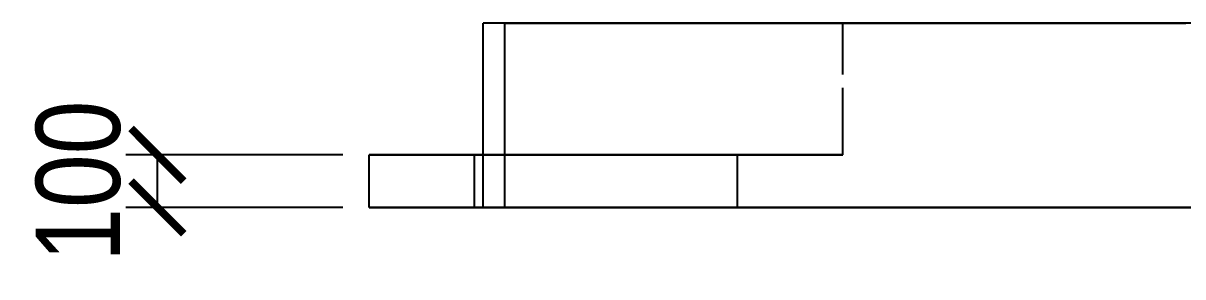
# Model space of a CAD drawing. Header units: millimetres. Extents: x -32 to 127, y -22 to 94.
# Drawn here: x 50.92 to 72.96, y -1.32 to 3.5 of the extents above; entities that cross this region are included whole.
import ezdxf

# ---------------------------------------------------------------- set-up
doc = ezdxf.new("R2010")
doc.units = ezdxf.units.MM
doc.linetypes.add('DASHED', pattern=[1.524, 1.27, -0.254])
for name, color, linetype in [('DIMS', 3, 'CONTINUOUS'), ('HIDDEN', 8, 'DASHED'), ('VISIBLE', 7, 'CONTINUOUS')]:
    doc.layers.add(name, color=color, linetype=linetype)
doc.styles.add('OpenSansCondensed-Light', font='OpenSansCondensed-Light.ttf')
doc.dimstyles.new('EZDXF', dxfattribs={"dimtxt": 0.25, "dimasz": 0.175, "dimexe": 0.375, "dimexo": 0.125, "dimgap": 0.1, "dimtad": 1, "dimlfac": 100, "dimzin": 12, "dimdsep": 46, "dimtxsty": 'OpenSansCondensed-Light', "dimblk": 'ARCHTICK', "dimcen": 2.5, "dimazin": 3, "dimtfac": 0.5, "dimtmove": 2, "dimatfit": 3})

# ---------------------------------------------------------------- blocks, each defined once
blk = doc.blocks.new('_ARCHTICK')
at = {"color": 0, "linetype": 'BYBLOCK', "const_width": 0.15}
blk.add_lwpolyline([(-0.5, -0.5), (0.5, 0.5)], dxfattribs=at)

msp = doc.modelspace()

# ---------------------------------------------------------------- linework, layer by layer
at = {"layer": 'HIDDEN'}
for points in [[(73.13289, 3.5), (72.6984, 3.5), (72.26392, 3.5), (71.82944, 3.5), (71.39496, 3.5), (70.96047, 3.5), (70.52599, 3.5), (70.09151, 3.5), (69.65703, 3.5), (69.22254, 3.5), (68.78806, 3.5), (68.35358, 3.5), (67.9191, 3.5), (67.48461, 3.5), (67.05013, 3.5), (66.61565, 3.5), (66.18117, 3.5), (65.74668, 3.5), (65.3122, 3.5), (64.87772, 3.5), (64.44324, 3.5), (64.00875, 3.5), (63.57427, 3.5), (63.13979, 3.5), (62.70531, 3.5), (62.27082, 3.5), (61.83634, 3.5), (61.40186, 3.5), (60.96738, 3.5), (60.53289, 3.5), (60.09841, 3.5), (59.66393, 3.5)], [(60.07876, 3.5), (60.18068, 3.5), (60.28261, 3.5), (60.38453, 3.5), (60.48645, 3.5), (60.58838, 3.5), (60.6903, 3.5), (60.79223, 3.5), (60.89415, 3.5), (60.99608, 3.5), (61.098, 3.5), (61.19993, 3.5), (61.30185, 3.5), (61.40377, 3.5), (61.5057, 3.5), (61.60762, 3.5), (61.70955, 3.5), (61.81147, 3.5), (61.9134, 3.5), (62.01532, 3.5), (62.11725, 3.5), (62.21917, 3.5), (62.3211, 3.5), (62.42302, 3.5), (62.52494, 3.5), (62.62687, 3.5), (62.72879, 3.5), (62.83072, 3.5), (62.93264, 3.5), (63.03457, 3.5), (63.13649, 3.5), (63.23842, 3.5), (63.34034, 3.5), (63.44226, 3.5), (63.54419, 3.5), (63.64611, 3.5), (63.74804, 3.5), (63.84996, 3.5), (63.95189, 3.5), (64.05381, 3.5), (64.15574, 3.5), (64.25766, 3.5), (64.35959, 3.5), (64.46151, 3.5), (64.56343, 3.5), (64.66536, 3.5), (64.76728, 3.5), (64.86921, 3.5), (64.97113, 3.5), (65.07306, 3.5), (65.17498, 3.5), (65.27691, 3.5), (65.37883, 3.5), (65.48075, 3.5), (65.58268, 3.5), (65.6846, 3.5), (65.78653, 3.5), (65.88845, 3.5), (65.99038, 3.5), (66.0923, 3.5), (66.19423, 3.5), (66.29615, 3.5), (66.39808, 3.5), (66.5, 3.5)], [(66.5, 3.5), (66.39808, 3.5), (66.29615, 3.5), (66.19423, 3.5), (66.0923, 3.5), (65.99038, 3.5), (65.88845, 3.5), (65.78653, 3.5), (65.6846, 3.5), (65.58268, 3.5), (65.48075, 3.5), (65.37883, 3.5), (65.27691, 3.5), (65.17498, 3.5), (65.07306, 3.5), (64.97113, 3.5), (64.86921, 3.5), (64.76728, 3.5), (64.66536, 3.5), (64.56343, 3.5), (64.46151, 3.5), (64.35959, 3.5), (64.25766, 3.5), (64.15574, 3.5), (64.05381, 3.5), (63.95189, 3.5), (63.84996, 3.5), (63.74804, 3.5), (63.64611, 3.5), (63.54419, 3.5), (63.44226, 3.5), (63.34034, 3.5), (63.23842, 3.5), (63.13649, 3.5), (63.03457, 3.5), (62.93264, 3.5), (62.83072, 3.5), (62.72879, 3.5), (62.62687, 3.5), (62.52494, 3.5), (62.42302, 3.5), (62.3211, 3.5), (62.21917, 3.5), (62.11725, 3.5), (62.01532, 3.5), (61.9134, 3.5), (61.81147, 3.5), (61.70955, 3.5), (61.60762, 3.5), (61.5057, 3.5), (61.40377, 3.5), (61.30185, 3.5), (61.19993, 3.5), (61.098, 3.5), (60.99608, 3.5), (60.89415, 3.5), (60.79223, 3.5), (60.6903, 3.5), (60.58838, 3.5), (60.48645, 3.5), (60.38453, 3.5), (60.28261, 3.5), (60.18068, 3.5), (60.07876, 3.5)], [(66.5, 1), (66.5, 3.5)], [(59.66393, 1), (59.62958, 1), (59.59523, 1), (59.56088, 1), (59.52654, 1), (59.49219, 1), (59.45784, 1), (59.42349, 1), (59.38914, 1), (59.3548, 1), (59.32045, 1), (59.2861, 1), (59.25175, 1), (59.2174, 1), (59.18306, 1), (59.14871, 1), (59.11436, 1), (59.08001, 1), (59.04566, 1), (59.01132, 1), (58.97697, 1), (58.94262, 1), (58.90827, 1), (58.87392, 1), (58.83957, 1), (58.80523, 1), (58.77088, 1), (58.73653, 1), (58.70218, 1), (58.66783, 1), (58.63349, 1), (58.59914, 1), (58.56479, 1), (58.53044, 1), (58.49609, 1), (58.46175, 1), (58.4274, 1), (58.39305, 1), (58.3587, 1), (58.32435, 1), (58.29001, 1), (58.25566, 1), (58.22131, 1), (58.18696, 1), (58.15261, 1), (58.11827, 1), (58.08392, 1), (58.04957, 1), (58.01522, 1), (57.98087, 1), (57.94652, 1), (57.91218, 1), (57.87783, 1), (57.84348, 1), (57.80913, 1), (57.77478, 1), (57.74044, 1), (57.70609, 1), (57.67174, 1), (57.63739, 1), (57.60304, 1), (57.5687, 1), (57.53435, 1), (57.5, 1)], [(64.5, 1), (64.42063, 1), (64.34127, 1), (64.2619, 1), (64.18254, 1), (64.10317, 1), (64.02381, 1), (63.94444, 1), (63.86508, 1), (63.78571, 1), (63.70635, 1), (63.62698, 1), (63.54762, 1), (63.46825, 1), (63.38889, 1), (63.30952, 1), (63.23016, 1), (63.15079, 1), (63.07143, 1), (62.99206, 1), (62.9127, 1), (62.83333, 1), (62.75397, 1), (62.6746, 1), (62.59524, 1), (62.51587, 1), (62.43651, 1), (62.35714, 1), (62.27778, 1), (62.19841, 1), (62.11905, 1), (62.03968, 1), (61.96032, 1), (61.88095, 1), (61.80159, 1), (61.72222, 1), (61.64286, 1), (61.56349, 1), (61.48413, 1), (61.40476, 1), (61.3254, 1), (61.24603, 1), (61.16667, 1), (61.0873, 1), (61.00794, 1), (60.92857, 1), (60.84921, 1), (60.76984, 1), (60.69048, 1), (60.61111, 1), (60.53175, 1), (60.45238, 1), (60.37302, 1), (60.29365, 1), (60.21429, 1), (60.13492, 1), (60.05556, 1), (59.97619, 1), (59.89683, 1), (59.81746, 1), (59.7381, 1), (59.65873, 1), (59.57937, 1), (59.5, 1)], [(59.5, 1), (59.53968, 1), (59.57937, 1), (59.61905, 1), (59.65873, 1), (59.69841, 1), (59.7381, 1), (59.77778, 1), (59.81746, 1), (59.85714, 1), (59.89683, 1), (59.93651, 1), (59.97619, 1), (60.01587, 1), (60.05556, 1), (60.09524, 1), (60.13492, 1), (60.1746, 1), (60.21429, 1), (60.25397, 1), (60.29365, 1), (60.33333, 1), (60.37302, 1), (60.4127, 1), (60.45238, 1), (60.49206, 1), (60.53175, 1), (60.57143, 1), (60.61111, 1), (60.65079, 1), (60.69048, 1), (60.73016, 1), (60.76984, 1), (60.80952, 1), (60.84921, 1), (60.88889, 1), (60.92857, 1), (60.96825, 1), (61.00794, 1), (61.04762, 1), (61.0873, 1), (61.12698, 1), (61.16667, 1), (61.20635, 1), (61.24603, 1), (61.28571, 1), (61.3254, 1), (61.36508, 1), (61.40476, 1), (61.44444, 1), (61.48413, 1), (61.52381, 1), (61.56349, 1), (61.60317, 1), (61.64286, 1), (61.68254, 1), (61.72222, 1), (61.7619, 1), (61.80159, 1), (61.84127, 1), (61.88095, 1), (61.92063, 1), (61.96032, 1), (62, 1)], [(59.5, 0), (59.5, 1)], [(59.66393, 0), (59.66393, 1)], [(59.66393, 1), (59.77244, 1), (59.88095, 1), (59.98946, 1), (60.09796, 1), (60.20647, 1), (60.31498, 1), (60.42349, 1), (60.532, 1), (60.64051, 1), (60.74902, 1), (60.85753, 1), (60.96604, 1), (61.07455, 1), (61.18306, 1), (61.29156, 1), (61.40007, 1), (61.50858, 1), (61.61709, 1), (61.7256, 1), (61.83411, 1), (61.94262, 1), (62.05113, 1), (62.15964, 1), (62.26815, 1), (62.37666, 1), (62.48516, 1), (62.59367, 1), (62.70218, 1), (62.81069, 1), (62.9192, 1), (63.02771, 1), (63.13622, 1), (63.24473, 1), (63.35324, 1), (63.46175, 1), (63.57025, 1), (63.67876, 1), (63.78727, 1), (63.89578, 1), (64.00429, 1), (64.1128, 1), (64.22131, 1), (64.32982, 1), (64.43833, 1), (64.54684, 1), (64.65535, 1), (64.76385, 1), (64.87236, 1), (64.98087, 1), (65.08938, 1), (65.19789, 1), (65.3064, 1), (65.41491, 1), (65.52342, 1), (65.63193, 1), (65.74044, 1), (65.84895, 1), (65.95745, 1), (66.06596, 1), (66.17447, 1), (66.28298, 1), (66.39149, 1), (66.5, 1)], [(66.5, 1), (66.39808, 1), (66.29615, 1), (66.19423, 1), (66.0923, 1), (65.99038, 1), (65.88845, 1), (65.78653, 1), (65.6846, 1), (65.58268, 1), (65.48075, 1), (65.37883, 1), (65.27691, 1), (65.17498, 1), (65.07306, 1), (64.97113, 1), (64.86921, 1), (64.76728, 1), (64.66536, 1), (64.56343, 1), (64.46151, 1), (64.35959, 1), (64.25766, 1), (64.15574, 1), (64.05381, 1), (63.95189, 1), (63.84996, 1), (63.74804, 1), (63.64611, 1), (63.54419, 1), (63.44226, 1), (63.34034, 1), (63.23842, 1), (63.13649, 1), (63.03457, 1), (62.93264, 1), (62.83072, 1), (62.72879, 1), (62.62687, 1), (62.52494, 1), (62.42302, 1), (62.3211, 1), (62.21917, 1), (62.11725, 1), (62.01532, 1), (61.9134, 1), (61.81147, 1), (61.70955, 1), (61.60762, 1), (61.5057, 1), (61.40377, 1), (61.30185, 1), (61.19993, 1), (61.098, 1), (60.99608, 1), (60.89415, 1), (60.79223, 1), (60.6903, 1), (60.58838, 1), (60.48645, 1), (60.38453, 1), (60.28261, 1), (60.18068, 1), (60.07876, 1)], [(62, 1), (62.03968, 1), (62.07937, 1), (62.11905, 1), (62.15873, 1), (62.19841, 1), (62.2381, 1), (62.27778, 1), (62.31746, 1), (62.35714, 1), (62.39683, 1), (62.43651, 1), (62.47619, 1), (62.51587, 1), (62.55556, 1), (62.59524, 1), (62.63492, 1), (62.6746, 1), (62.71429, 1), (62.75397, 1), (62.79365, 1), (62.83333, 1), (62.87302, 1), (62.9127, 1), (62.95238, 1), (62.99206, 1), (63.03175, 1), (63.07143, 1), (63.11111, 1), (63.15079, 1), (63.19048, 1), (63.23016, 1), (63.26984, 1), (63.30952, 1), (63.34921, 1), (63.38889, 1), (63.42857, 1), (63.46825, 1), (63.50794, 1), (63.54762, 1), (63.5873, 1), (63.62698, 1), (63.66667, 1), (63.70635, 1), (63.74603, 1), (63.78571, 1), (63.8254, 1), (63.86508, 1), (63.90476, 1), (63.94444, 1), (63.98413, 1), (64.02381, 1), (64.06349, 1), (64.10317, 1), (64.14286, 1), (64.18254, 1), (64.22222, 1), (64.2619, 1), (64.30159, 1), (64.34127, 1), (64.38095, 1), (64.42063, 1), (64.46032, 1), (64.5, 1)], [(64.5, 0), (64.5, 1)], [(59.66393, 0), (59.62958, 0), (59.59523, 0), (59.56088, 0), (59.52654, 0), (59.49219, 0), (59.45784, 0), (59.42349, 0), (59.38914, 0), (59.3548, 0), (59.32045, 0), (59.2861, 0), (59.25175, 0), (59.2174, 0), (59.18306, 0), (59.14871, 0), (59.11436, 0), (59.08001, 0), (59.04566, 0), (59.01132, 0), (58.97697, 0), (58.94262, 0), (58.90827, 0), (58.87392, 0), (58.83957, 0), (58.80523, 0), (58.77088, 0), (58.73653, 0), (58.70218, 0), (58.66783, 0), (58.63349, 0), (58.59914, 0), (58.56479, 0), (58.53044, 0), (58.49609, 0), (58.46175, 0), (58.4274, 0), (58.39305, 0), (58.3587, 0), (58.32435, 0), (58.29001, 0), (58.25566, 0), (58.22131, 0), (58.18696, 0), (58.15261, 0), (58.11827, 0), (58.08392, 0), (58.04957, 0), (58.01522, 0), (57.98087, 0), (57.94652, 0), (57.91218, 0), (57.87783, 0), (57.84348, 0), (57.80913, 0), (57.77478, 0), (57.74044, 0), (57.70609, 0), (57.67174, 0), (57.63739, 0), (57.60304, 0), (57.5687, 0), (57.53435, 0), (57.5, 0)], [(64.5, 0), (64.42063, 0), (64.34127, 0), (64.2619, 0), (64.18254, 0), (64.10317, 0), (64.02381, 0), (63.94444, 0), (63.86508, 0), (63.78571, 0), (63.70635, 0), (63.62698, 0), (63.54762, 0), (63.46825, 0), (63.38889, 0), (63.30952, 0), (63.23016, 0), (63.15079, 0), (63.07143, 0), (62.99206, 0), (62.9127, 0), (62.83333, 0), (62.75397, 0), (62.6746, 0), (62.59524, 0), (62.51587, 0), (62.43651, 0), (62.35714, 0), (62.27778, 0), (62.19841, 0), (62.11905, 0), (62.03968, 0), (61.96032, 0), (61.88095, 0), (61.80159, 0), (61.72222, 0), (61.64286, 0), (61.56349, 0), (61.48413, 0), (61.40476, 0), (61.3254, 0), (61.24603, 0), (61.16667, 0), (61.0873, 0), (61.00794, 0), (60.92857, 0), (60.84921, 0), (60.76984, 0), (60.69048, 0), (60.61111, 0), (60.53175, 0), (60.45238, 0), (60.37302, 0), (60.29365, 0), (60.21429, 0), (60.13492, 0), (60.05556, 0), (59.97619, 0), (59.89683, 0), (59.81746, 0), (59.7381, 0), (59.65873, 0), (59.57937, 0), (59.5, 0)], [(59.5, 0), (59.53968, 0), (59.57937, 0), (59.61905, 0), (59.65873, 0), (59.69841, 0), (59.7381, 0), (59.77778, 0), (59.81746, 0), (59.85714, 0), (59.89683, 0), (59.93651, 0), (59.97619, 0), (60.01587, 0), (60.05556, 0), (60.09524, 0), (60.13492, 0), (60.1746, 0), (60.21429, 0), (60.25397, 0), (60.29365, 0), (60.33333, 0), (60.37302, 0), (60.4127, 0), (60.45238, 0), (60.49206, 0), (60.53175, 0), (60.57143, 0), (60.61111, 0), (60.65079, 0), (60.69048, 0), (60.73016, 0), (60.76984, 0), (60.80952, 0), (60.84921, 0), (60.88889, 0), (60.92857, 0), (60.96825, 0), (61.00794, 0), (61.04762, 0), (61.0873, 0), (61.12698, 0), (61.16667, 0), (61.20635, 0), (61.24603, 0), (61.28571, 0), (61.3254, 0), (61.36508, 0), (61.40476, 0), (61.44444, 0), (61.48413, 0), (61.52381, 0), (61.56349, 0), (61.60317, 0), (61.64286, 0), (61.68254, 0), (61.72222, 0), (61.7619, 0), (61.80159, 0), (61.84127, 0), (61.88095, 0), (61.92063, 0), (61.96032, 0), (62, 0)], [(73.25441, 0), (72.57489, 0), (71.89537, 0), (71.21584, 0), (70.53632, 0), (69.85679, 0), (69.17727, 0), (68.49774, 0), (67.81822, 0), (67.1387, 0), (66.45917, 0), (65.77965, 0), (65.10012, 0), (64.4206, 0), (63.74107, 0), (63.06155, 0), (62.38203, 0), (61.7025, 0), (61.02298, 0), (60.34345, 0), (59.66393, 0)], [(62, 0), (62.03968, 0), (62.07937, 0), (62.11905, 0), (62.15873, 0), (62.19841, 0), (62.2381, 0), (62.27778, 0), (62.31746, 0), (62.35714, 0), (62.39683, 0), (62.43651, 0), (62.47619, 0), (62.51587, 0), (62.55556, 0), (62.59524, 0), (62.63492, 0), (62.6746, 0), (62.71429, 0), (62.75397, 0), (62.79365, 0), (62.83333, 0), (62.87302, 0), (62.9127, 0), (62.95238, 0), (62.99206, 0), (63.03175, 0), (63.07143, 0), (63.11111, 0), (63.15079, 0), (63.19048, 0), (63.23016, 0), (63.26984, 0), (63.30952, 0), (63.34921, 0), (63.38889, 0), (63.42857, 0), (63.46825, 0), (63.50794, 0), (63.54762, 0), (63.5873, 0), (63.62698, 0), (63.66667, 0), (63.70635, 0), (63.74603, 0), (63.78571, 0), (63.8254, 0), (63.86508, 0), (63.90476, 0), (63.94444, 0), (63.98413, 0), (64.02381, 0), (64.06349, 0), (64.10317, 0), (64.14286, 0), (64.18254, 0), (64.22222, 0), (64.2619, 0), (64.30159, 0), (64.34127, 0), (64.38095, 0), (64.42063, 0), (64.46032, 0), (64.5, 0)]]:
    msp.add_lwpolyline(points, dxfattribs=at)
at = {"layer": 'VISIBLE'}
for points in [[(59.66393, 1), (59.66393, 3.5)], [(60.07876, 3.5), (60.07217, 3.5), (60.06559, 3.5), (60.059, 3.5), (60.05242, 3.5), (60.04583, 3.5), (60.03925, 3.5), (60.03266, 3.5), (60.02608, 3.5), (60.0195, 3.5), (60.01291, 3.5), (60.00633, 3.5), (59.99974, 3.5), (59.99316, 3.5), (59.98657, 3.5), (59.97999, 3.5), (59.9734, 3.5), (59.96682, 3.5), (59.96023, 3.5), (59.95365, 3.5), (59.94706, 3.5), (59.94048, 3.5), (59.9339, 3.5), (59.92731, 3.5), (59.92073, 3.5), (59.91414, 3.5), (59.90756, 3.5), (59.90097, 3.5), (59.89439, 3.5), (59.8878, 3.5), (59.88122, 3.5), (59.87463, 3.5), (59.86805, 3.5), (59.86147, 3.5), (59.85488, 3.5), (59.8483, 3.5), (59.84171, 3.5), (59.83513, 3.5), (59.82854, 3.5), (59.82196, 3.5), (59.81537, 3.5), (59.80879, 3.5), (59.8022, 3.5), (59.79562, 3.5), (59.78904, 3.5), (59.78245, 3.5), (59.77587, 3.5), (59.76928, 3.5), (59.7627, 3.5), (59.75611, 3.5), (59.74953, 3.5), (59.74294, 3.5), (59.73636, 3.5), (59.72977, 3.5), (59.72319, 3.5), (59.7166, 3.5), (59.71002, 3.5), (59.70344, 3.5), (59.69685, 3.5), (59.69027, 3.5), (59.68368, 3.5), (59.6771, 3.5), (59.67051, 3.5), (59.66393, 3.5)], [(60.07876, 1), (60.07876, 3.5)], [(60.07876, 3.5), (60.41043, 3.5), (60.7421, 3.5), (61.07377, 3.5), (61.40544, 3.5), (61.73711, 3.5), (62.06878, 3.5), (62.40045, 3.5), (62.73212, 3.5), (63.06379, 3.5), (63.39546, 3.5), (63.72713, 3.5), (64.0588, 3.5), (64.39047, 3.5), (64.72214, 3.5), (65.05381, 3.5), (65.38547, 3.5), (65.71714, 3.5), (66.04881, 3.5), (66.38048, 3.5), (66.71215, 3.5), (67.04382, 3.5), (67.37549, 3.5), (67.70716, 3.5), (68.03883, 3.5), (68.3705, 3.5), (68.70217, 3.5), (69.03384, 3.5), (69.36551, 3.5), (69.69718, 3.5), (70.02885, 3.5), (70.36052, 3.5), (70.69219, 3.5), (71.02386, 3.5), (71.35553, 3.5), (71.6872, 3.5), (72.01887, 3.5), (72.35054, 3.5), (72.68221, 3.5), (73.01388, 3.5)], [(57.5, 1), (57.54093, 1), (57.58187, 1), (57.6228, 1), (57.66373, 1), (57.70466, 1), (57.7456, 1), (57.78653, 1), (57.82746, 1), (57.86839, 1), (57.90933, 1), (57.95026, 1), (57.99119, 1), (58.03212, 1), (58.07306, 1), (58.11399, 1), (58.15492, 1), (58.19585, 1), (58.23679, 1), (58.27772, 1), (58.31865, 1), (58.35959, 1), (58.40052, 1), (58.44145, 1), (58.48238, 1), (58.52332, 1), (58.56425, 1), (58.60518, 1), (58.64611, 1), (58.68705, 1), (58.72798, 1), (58.76891, 1), (58.80984, 1), (58.85078, 1), (58.89171, 1), (58.93264, 1), (58.97358, 1), (59.01451, 1), (59.05544, 1), (59.09637, 1), (59.13731, 1), (59.17824, 1), (59.21917, 1), (59.2601, 1), (59.30104, 1), (59.34197, 1), (59.3829, 1), (59.42383, 1), (59.46477, 1), (59.5057, 1), (59.54663, 1), (59.58756, 1), (59.6285, 1), (59.66943, 1), (59.71036, 1), (59.7513, 1), (59.79223, 1), (59.83316, 1), (59.87409, 1), (59.91503, 1), (59.95596, 1), (59.99689, 1), (60.03782, 1), (60.07876, 1)], [(57.5, 0), (57.5, 1)], [(60.07876, 0), (60.07876, 1)], [(57.5, 0), (57.54093, 0), (57.58187, 0), (57.6228, 0), (57.66373, 0), (57.70466, 0), (57.7456, 0), (57.78653, 0), (57.82746, 0), (57.86839, 0), (57.90933, 0), (57.95026, 0), (57.99119, 0), (58.03212, 0), (58.07306, 0), (58.11399, 0), (58.15492, 0), (58.19585, 0), (58.23679, 0), (58.27772, 0), (58.31865, 0), (58.35959, 0), (58.40052, 0), (58.44145, 0), (58.48238, 0), (58.52332, 0), (58.56425, 0), (58.60518, 0), (58.64611, 0), (58.68705, 0), (58.72798, 0), (58.76891, 0), (58.80984, 0), (58.85078, 0), (58.89171, 0), (58.93264, 0), (58.97358, 0), (59.01451, 0), (59.05544, 0), (59.09637, 0), (59.13731, 0), (59.17824, 0), (59.21917, 0), (59.2601, 0), (59.30104, 0), (59.34197, 0), (59.3829, 0), (59.42383, 0), (59.46477, 0), (59.5057, 0), (59.54663, 0), (59.58756, 0), (59.6285, 0), (59.66943, 0), (59.71036, 0), (59.7513, 0), (59.79223, 0), (59.83316, 0), (59.87409, 0), (59.91503, 0), (59.95596, 0), (59.99689, 0), (60.03782, 0), (60.07876, 0)], [(60.07876, 0), (60.7517, 0), (61.42464, 0), (62.09758, 0), (62.77052, 0), (63.44346, 0), (64.11639, 0), (64.78933, 0), (65.46227, 0), (66.13521, 0), (66.80815, 0), (67.48109, 0), (68.15403, 0), (68.82697, 0), (69.49991, 0), (70.17285, 0), (70.84579, 0), (71.51873, 0), (72.19167, 0), (72.86461, 0), (73.53755, 0)]]:
    msp.add_lwpolyline(points, dxfattribs=at)

# ---------------------------------------------------------------- dimensions: what is measured, and where the dimension line sits
at = {"layer": 'DIMS'}
msp.add_linear_dim(base=(53.47396, 0), p1=(57.5, 0), p2=(57.5, 1), angle=90, dimstyle='EZDXF', override={"dimtxt": 1.6, "dimasz": 1, "dimexe": 0.6, "dimexo": 0.5, "dimdec": 2}, dxfattribs=at).render()

doc.saveas('drawing.dxf')
